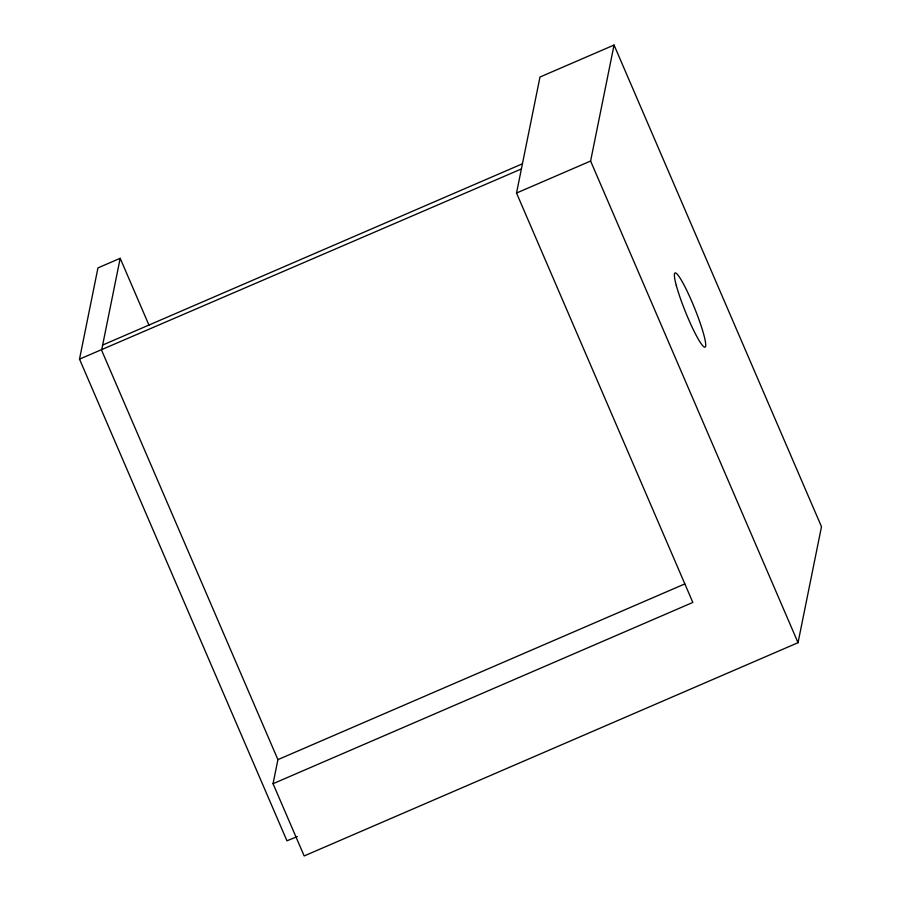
<?xml version="1.0" encoding="UTF-8"?>
<svg xmlns="http://www.w3.org/2000/svg" width="901" height="901" viewBox="0 0 901 901"><rect width="100%" height="100%" fill="white"/><g stroke="black" fill="none" stroke-linecap="round" stroke-linejoin="round"><path stroke-width="1.35" d="M297.341 836.601L286.946 840.791L79.513 359.139L97.961 267.901L120.182 258.305L149.104 325.464M120.182 258.305L101.599 350.23L277.913 759.633L273.048 783.701L304.166 855.95L798.038 642.695L821.487 526.702L614.054 45.05L539.981 77.035L516.521 193.039L692.835 602.442L273.048 783.701M798.038 642.695L590.606 161.042L614.054 45.05M102.646 345.049L522.434 163.791M521.386 168.96L79.513 359.139M516.521 193.039L590.606 161.042M277.913 759.633L684.794 583.938M676.268 285.324A40.004 4.933 68 0 0 703.377 346.389A40.004 4.933 68 0 0 690.448 298.355A40.004 4.933 68 0 0 676.268 285.324"/></g></svg>
